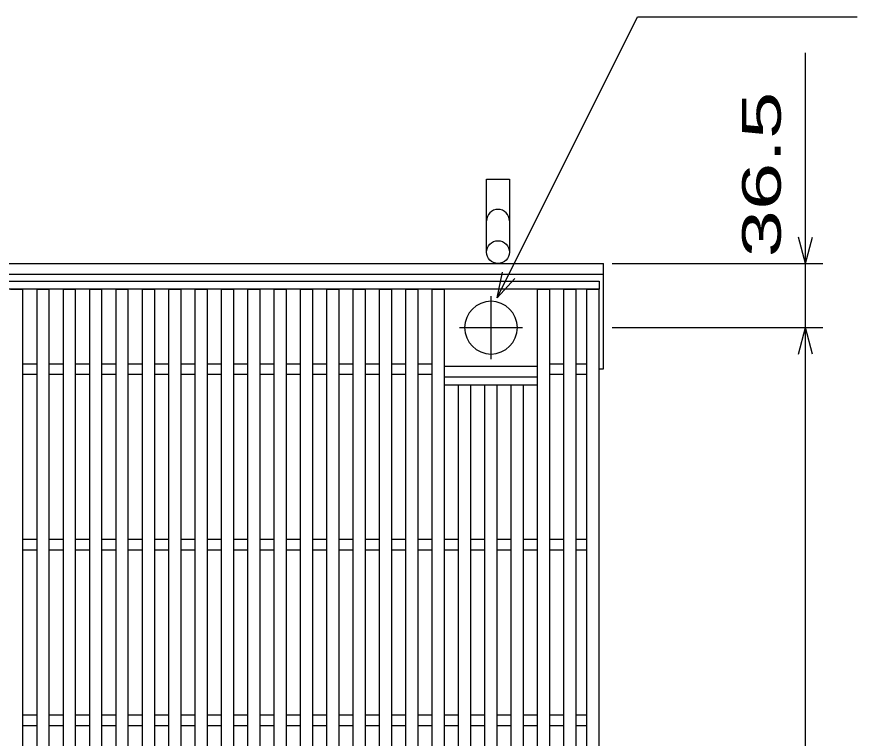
# Model space of a CAD drawing. Units: millimetres, scale not verified. Extents: x -1820 to 1731, y -1282 to 1054.
# Drawn here: x -679 to -200.5, y 188.8 to 599.5 of the extents above; entities that cross this region are included whole.
import ezdxf
from ezdxf.enums import TextEntityAlignment as Align

# ---------------------------------------------------------------- set-up
doc = ezdxf.new("R2010")
doc.units = ezdxf.units.MM
doc.header["$LTSCALE"] = 10
doc.linetypes.add('CHAIN', pattern=[18.5, 12, -1.5, 3.5, -1.5])
for name, color, linetype, lineweight in [('16', 3, 'Continuous', 25), ('19', 6, 'Continuous', 25), ('22', 2, 'Continuous', 25)]:
    doc.layers.add(name, color=color, linetype=linetype, lineweight=lineweight)
doc.styles.add('ベクトル', font='')
doc.styles.get('ベクトル').set_extended_font_data('ベクトル')

msp = doc.modelspace()

# ---------------------------------------------------------------- linework, layer by layer
at = {"layer": '16'}
for p, q in [((-847.5, 449), (-347.5, 449)), ((-347.5, 449), (-347.5, 444.5)), ((-347.5, 444.5), (-847.5, 444.5)), ((-682.5, 444.5), (-675.5, 444.5)), ((-675.5, -146.5), (-675.5, 444.5)), ((-667.5, -146.5), (-667.5, 444.5)), ((-667.5, 444.5), (-660.5, 444.5)), ((-660.5, -146.5), (-660.5, 444.5)), ((-652.5, -146.5), (-652.5, 444.5)), ((-652.5, 444.5), (-645.5, 444.5)), ((-645.5, -146.5), (-645.5, 444.5)), ((-637.5, -146.5), (-637.5, 444.5)), ((-637.5, 444.5), (-630.5, 444.5)), ((-630.5, -146.5), (-630.5, 444.5)), ((-622.5, -146.5), (-622.5, 444.5)), ((-622.5, 444.5), (-615.5, 444.5)), ((-615.5, -146.5), (-615.5, 444.5)), ((-607.5, -146.5), (-607.5, 444.5)), ((-607.5, 444.5), (-600.5, 444.5)), ((-600.5, -146.5), (-600.5, 444.5)), ((-592.5, -146.5), (-592.5, 444.5)), ((-592.5, 444.5), (-585.5, 444.5)), ((-585.5, -146.5), (-585.5, 444.5)), ((-577.5, -146.5), (-577.5, 444.5)), ((-577.5, 444.5), (-570.5, 444.5)), ((-570.5, -146.5), (-570.5, 444.5)), ((-562.5, -146.5), (-562.5, 444.5)), ((-562.5, 444.5), (-555.5, 444.5)), ((-555.5, -146.5), (-555.5, 444.5)), ((-547.5, -146.5), (-547.5, 444.5)), ((-547.5, 444.5), (-540.5, 444.5)), ((-540.5, -146.5), (-540.5, 444.5)), ((-532.5, -146.5), (-532.5, 444.5)), ((-532.5, 444.5), (-525.5, 444.5)), ((-525.5, -146.5), (-525.5, 444.5)), ((-517.5, -146.5), (-517.5, 444.5)), ((-517.5, 444.5), (-510.5, 444.5)), ((-510.5, -146.5), (-510.5, 444.5)), ((-502.5, -146.5), (-502.5, 444.5)), ((-502.5, 444.5), (-495.5, 444.5)), ((-495.5, -146.5), (-495.5, 444.5)), ((-487.5, -146.5), (-487.5, 444.5)), ((-487.5, 444.5), (-480.5, 444.5)), ((-480.5, -146.5), (-480.5, 444.5)), ((-472.5, -146.5), (-472.5, 444.5)), ((-472.5, 444.5), (-465.5, 444.5)), ((-465.5, -146.5), (-465.5, 444.5)), ((-457.5, -146.5), (-457.5, 444.5)), ((-457.5, 444.5), (-450.5, 444.5)), ((-450.5, -146.5), (-450.5, 444.5)), ((-442.5, -146.5), (-442.5, 444.5)), ((-442.5, 444.5), (-435.5, 444.5)), ((-435.5, -146.5), (-435.5, 444.5)), ((-382.5, -146.5), (-382.5, 444.5)), ((-382.5, 444.5), (-375.5, 444.5)), ((-375.5, -146.5), (-375.5, 444.5)), ((-367.5, -146.5), (-367.5, 444.5)), ((-367.5, 444.5), (-360.5, 444.5)), ((-360.5, -146.5), (-360.5, 444.5)), ((-354.5, -146.5), (-354.5, 444.5)), ((-354.5, 444.5), (-347.5, 444.5)), ((-347.5, -146.5), (-347.5, 444.5)), ((-675.5, 402), (-667.5, 402)), ((-660.5, 402), (-652.5, 402)), ((-645.5, 402), (-637.5, 402)), ((-630.5, 402), (-622.5, 402)), ((-615.5, 402), (-607.5, 402)), ((-600.5, 402), (-592.5, 402)), ((-585.5, 402), (-577.5, 402)), ((-570.5, 402), (-562.5, 402)), ((-555.5, 402), (-547.5, 402)), ((-540.5, 402), (-532.5, 402)), ((-525.5, 402), (-517.5, 402)), ((-510.5, 402), (-502.5, 402)), ((-495.5, 402), (-487.5, 402)), ((-480.5, 402), (-472.5, 402)), ((-465.5, 402), (-457.5, 402)), ((-450.5, 402), (-442.5, 402)), ((-375.5, 402), (-367.5, 402)), ((-360.5, 402), (-354.5, 402)), ((-435.5, 400.5), (-382.5, 400.5)), ((-675.5, 396), (-667.5, 396)), ((-660.5, 396), (-652.5, 396)), ((-645.5, 396), (-637.5, 396)), ((-630.5, 396), (-622.5, 396)), ((-615.5, 396), (-607.5, 396)), ((-600.5, 396), (-592.5, 396)), ((-585.5, 396), (-577.5, 396)), ((-570.5, 396), (-562.5, 396)), ((-555.5, 396), (-547.5, 396)), ((-540.5, 396), (-532.5, 396)), ((-525.5, 396), (-517.5, 396)), ((-510.5, 396), (-502.5, 396)), ((-495.5, 396), (-487.5, 396)), ((-480.5, 396), (-472.5, 396)), ((-465.5, 396), (-457.5, 396)), ((-450.5, 396), (-442.5, 396)), ((-435.5, 394.5), (-382.5, 394.5)), ((-435.5, 390), (-435.5, 394.5)), ((-382.5, 390), (-382.5, 394.5)), ((-375.5, 396), (-367.5, 396)), ((-360.5, 396), (-354.5, 396)), ((-435.5, 390), (-382.5, 390)), ((-427.5, -92), (-427.5, 390)), ((-420.5, -92), (-420.5, 390)), ((-412.5, -92), (-412.5, 390)), ((-405.5, -92), (-405.5, 390)), ((-397.5, -92), (-397.5, 390)), ((-390.5, -92), (-390.5, 390)), ((-675.5, 302), (-667.5, 302)), ((-660.5, 302), (-652.5, 302)), ((-645.5, 302), (-637.5, 302)), ((-630.5, 302), (-622.5, 302)), ((-615.5, 302), (-607.5, 302)), ((-600.5, 302), (-592.5, 302)), ((-585.5, 302), (-577.5, 302)), ((-570.5, 302), (-562.5, 302)), ((-555.5, 302), (-547.5, 302)), ((-540.5, 302), (-532.5, 302)), ((-525.5, 302), (-517.5, 302)), ((-510.5, 302), (-502.5, 302)), ((-495.5, 302), (-487.5, 302)), ((-480.5, 302), (-472.5, 302)), ((-465.5, 302), (-457.5, 302)), ((-450.5, 302), (-442.5, 302)), ((-435.5, 302), (-427.5, 302)), ((-420.5, 302), (-412.5, 302)), ((-405.5, 302), (-397.5, 302)), ((-390.5, 302), (-382.5, 302)), ((-375.5, 302), (-367.5, 302)), ((-360.5, 302), (-354.5, 302)), ((-675.5, 296), (-667.5, 296)), ((-660.5, 296), (-652.5, 296)), ((-645.5, 296), (-637.5, 296)), ((-630.5, 296), (-622.5, 296)), ((-615.5, 296), (-607.5, 296)), ((-600.5, 296), (-592.5, 296)), ((-585.5, 296), (-577.5, 296)), ((-570.5, 296), (-562.5, 296)), ((-555.5, 296), (-547.5, 296)), ((-540.5, 296), (-532.5, 296)), ((-525.5, 296), (-517.5, 296)), ((-510.5, 296), (-502.5, 296)), ((-495.5, 296), (-487.5, 296)), ((-480.5, 296), (-472.5, 296)), ((-465.5, 296), (-457.5, 296)), ((-450.5, 296), (-442.5, 296)), ((-435.5, 296), (-427.5, 296)), ((-420.5, 296), (-412.5, 296)), ((-405.5, 296), (-397.5, 296)), ((-390.5, 296), (-382.5, 296)), ((-375.5, 296), (-367.5, 296)), ((-360.5, 296), (-354.5, 296)), ((-675.5, 202), (-667.5, 202)), ((-660.5, 202), (-652.5, 202)), ((-645.5, 202), (-637.5, 202)), ((-630.5, 202), (-622.5, 202)), ((-615.5, 202), (-607.5, 202)), ((-600.5, 202), (-592.5, 202)), ((-585.5, 202), (-577.5, 202)), ((-570.5, 202), (-562.5, 202)), ((-555.5, 202), (-547.5, 202)), ((-540.5, 202), (-532.5, 202)), ((-525.5, 202), (-517.5, 202)), ((-510.5, 202), (-502.5, 202)), ((-495.5, 202), (-487.5, 202)), ((-480.5, 202), (-472.5, 202)), ((-465.5, 202), (-457.5, 202)), ((-450.5, 202), (-442.5, 202)), ((-435.5, 202), (-427.5, 202)), ((-420.5, 202), (-412.5, 202)), ((-405.5, 202), (-397.5, 202)), ((-390.5, 202), (-382.5, 202)), ((-375.5, 202), (-367.5, 202)), ((-360.5, 202), (-354.5, 202)), ((-675.5, 196), (-667.5, 196)), ((-660.5, 196), (-652.5, 196)), ((-645.5, 196), (-637.5, 196)), ((-630.5, 196), (-622.5, 196)), ((-615.5, 196), (-607.5, 196)), ((-600.5, 196), (-592.5, 196)), ((-585.5, 196), (-577.5, 196)), ((-570.5, 196), (-562.5, 196)), ((-555.5, 196), (-547.5, 196)), ((-540.5, 196), (-532.5, 196)), ((-525.5, 196), (-517.5, 196)), ((-510.5, 196), (-502.5, 196)), ((-495.5, 196), (-487.5, 196)), ((-480.5, 196), (-472.5, 196)), ((-465.5, 196), (-457.5, 196)), ((-450.5, 196), (-442.5, 196)), ((-435.5, 196), (-427.5, 196)), ((-420.5, 196), (-412.5, 196)), ((-405.5, 196), (-397.5, 196)), ((-390.5, 196), (-382.5, 196)), ((-375.5, 196), (-367.5, 196)), ((-360.5, 196), (-354.5, 196))]:
    msp.add_line(p, q, dxfattribs=at)
at = {"layer": '16', "linetype": 'CHAIN'}
for p, q in [((-409, 404.5), (-409, 440.5)), ((-427, 422.5), (-391, 422.5))]:
    msp.add_line(p, q, dxfattribs=at)
at = {"layer": '16'}
for start, end in [(90, 270), (270, 90)]:
    msp.add_arc((-409, 422.5), 15, start, end, dxfattribs=at)
at = {"layer": '19'}
for p, q in [((-411.5, 465.5), (-411.5, 507.12)), ((-411.5, 507.12), (-398.5, 507.12)), ((-398.5, 507.12), (-398.5, 465.5)), ((-1355, 459), (-345, 459)), ((-345, 399), (-345, 459)), ((-1355, 453), (-345, 453)), ((-347.5, 399), (-345, 399))]:
    msp.add_line(p, q, dxfattribs=at)
msp.add_circle((-405, 465.5), 6.5, dxfattribs=at)
msp.add_arc((-405, 483.34), 6.5, 0, 180, dxfattribs=at)
at = {"layer": '22', "color": 4}
for p, q in [((-405.5, 439.5), (-325.5, 599.5)), ((-325.5, 599.5), (-200.5, 599.5)), ((-230, 459), (-230, 579)), ((-230, 459), (-234, 474)), ((-230, 459), (-226, 474)), ((-340, 459), (-220, 459)), ((-230, 422.5), (-230, 459)), ((-405.5, 439.5), (-402.5, 454.1)), ((-405.5, 439.5), (-395.5, 450.5)), ((-340, 422.5), (-220, 422.5)), ((-234, 407.5), (-230, 422.5)), ((-226, 407.5), (-230, 422.5)), ((-230, -124.5), (-230, 422.5))]:
    msp.add_line(p, q, dxfattribs=at)

# ---------------------------------------------------------------- texts
at = {"layer": '22', "style": 'ベクトル', "width": 1.65}
msp.add_text(' 36.5 ', height=21.99, rotation=90, dxfattribs=at).set_placement((-255, 449), align=Align.MIDDLE_LEFT)

doc.saveas('drawing.dxf')
